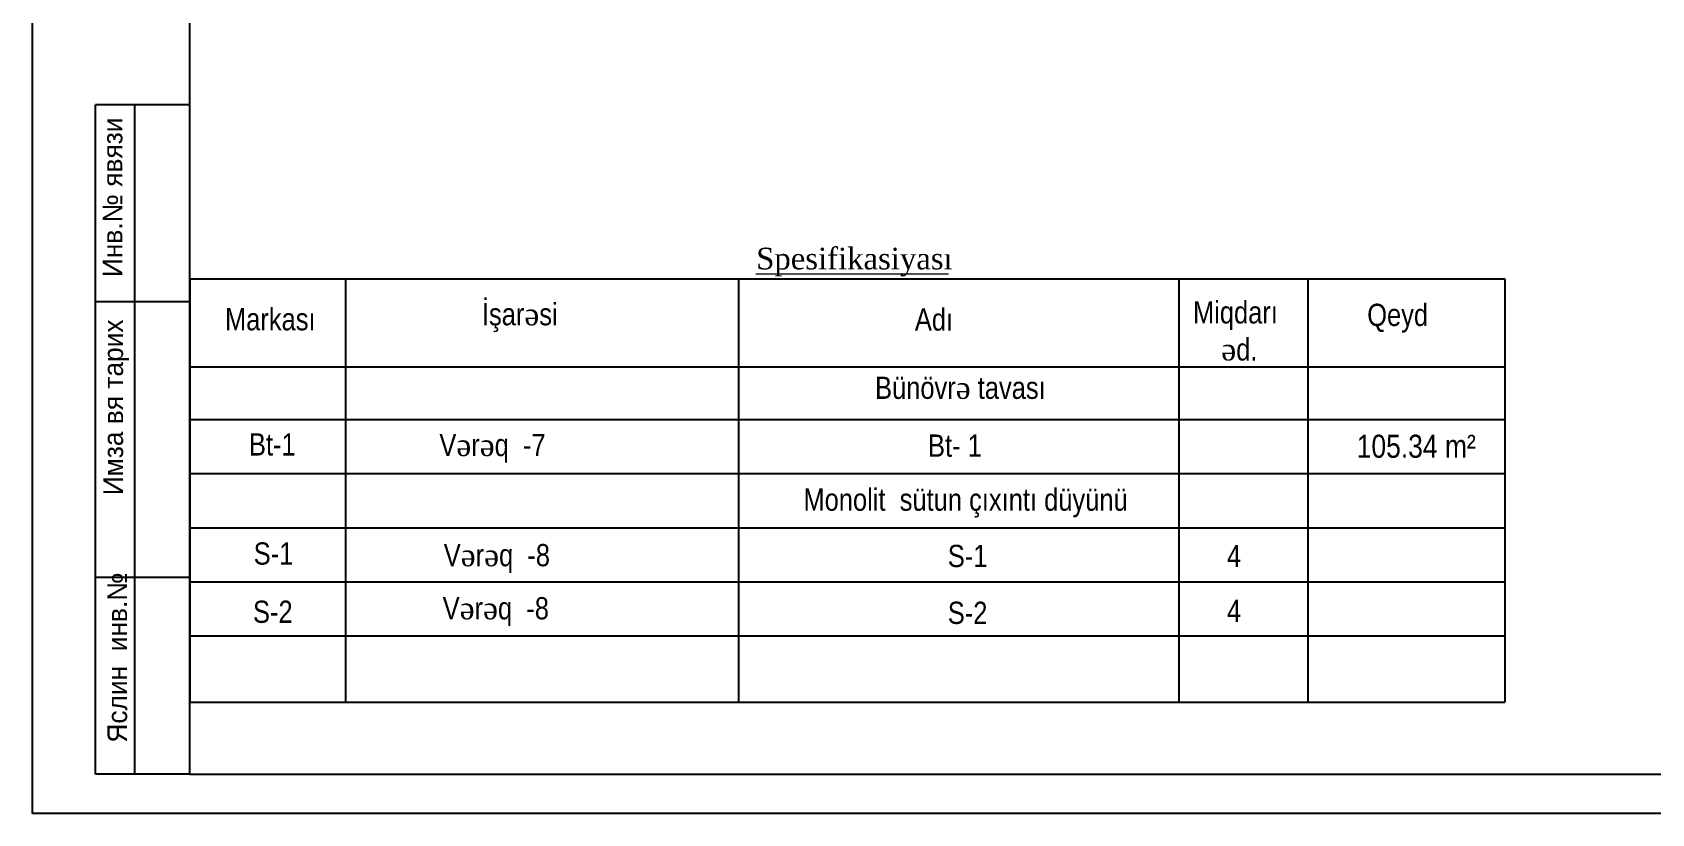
# Model space of a CAD drawing. Header units: millimetres. Extents: x -149347 to 251215, y -2929184 to -2541447.
# Drawn here: x -80363 to -61418, y -2579498 to -2570353 of the extents above; entities that cross this region are included whole.
import ezdxf

# ---------------------------------------------------------------- set-up
doc = ezdxf.new("R2010")
doc.units = ezdxf.units.MM
doc.layers.add('Yazı', color=7, linetype='Continuous', lineweight=15)
doc.styles.add('CP_ATTR', font='A3TI(LA).TTF')
doc.styles.get("Standard").update_dxf_attribs({"font": 'times.ttf'})
doc.styles.add('style6', font='ARIALN.TTF', dxfattribs={"height": 300})

# ---------------------------------------------------------------- blocks, each defined once
blk = doc.blocks.new('mekteb')
at = {"color": 0, "lineweight": 25}
for p, q in [((99643, -1849866), (99643, -1821466)), ((139843, -1849866), (99643, -1849866))]:
    blk.add_line(p, q, dxfattribs=at)
at = {"color": 0, "lineweight": 25, "ltscale": 15}
for q in [(101643, -1821966), (139343, -1849366)]:
    blk.add_line((101643, -1849366), q, dxfattribs=at)
at = {"lineweight": 25, "ltscale": 0.25}
for p, q in [((100443, -1849366), (100443, -1840866)), ((100943, -1849367), (100943, -1840866))]:
    blk.add_line(p, q, dxfattribs=at)
at = {"lineweight": 25}
for p, q in [((101643, -1840866), (100443, -1840866)), ((101645, -1843366), (100445, -1843366)), ((101645, -1846866), (100445, -1846866)), ((101643, -1849366), (100443, -1849366))]:
    blk.add_line(p, q, dxfattribs=at)
at = {"lineweight": 25, "char_height": 250.01, "width": 5960.07, "attachment_point": 1, "rotation": 90, "style": 'CP_ATTR'}
for s, insert in [('\\pt3143;Инв.№ явязи', (100535, -1843053)), ('\\pt3143;Имза вя тарих', (100544, -1845823)), ('\\pt3143;Яслин  инв.№', (100595, -1848965))]:
    blk.add_mtext(s, dxfattribs=dict(at, insert=insert))

msp = doc.modelspace()

# ---------------------------------------------------------------- linework, layer by layer
at = {"color": 1, "lineweight": 15, "ltscale": 15}
msp.add_line((-71897.41351, -2573179.5722), (-69644.14606, -2573179.5722), dxfattribs=at)
at = {"color": 0, "ltscale": 15}
msp.add_line((-63134.82856, -2573237.43083), (-63134.82856, -2578193.19195), dxfattribs=at)
at = {"color": 7, "ltscale": 15}
for points in [[(-78519.23746, -2573237.43083), (-63134.82856, -2573237.43083)], [(-78519.23746, -2573237.43083), (-78519.23746, -2578193.19195)], [(-76699.4942, -2573237.43083), (-76699.4942, -2578193.19195)], [(-72099.86972, -2573237.43083), (-72099.86972, -2578193.19195)], [(-66948.67819, -2573237.43083), (-66948.67819, -2578193.19195)], [(-65439.36237, -2573237.43083), (-65439.36237, -2578193.19195)], [(-78519.23746, -2574266.78355), (-63134.82856, -2574266.78355)], [(-78519.23746, -2574884.63142), (-63134.82856, -2574884.63142)], [(-78519.23746, -2575517.81792), (-63134.82856, -2575517.81792)], [(-78519.23746, -2576151.00442), (-63134.82856, -2576151.00442)], [(-78519.23746, -2576784.19093), (-63134.82856, -2576784.19093)], [(-78519.23746, -2577417.37743), (-63134.82856, -2577417.37743)], [(-78519.23746, -2578193.19195), (-63134.82856, -2578193.19195)]]:
    msp.add_lwpolyline(points, dxfattribs=at)

# ---------------------------------------------------------------- block references
at = {"lineweight": 15, "xscale": 0.921676330974804, "yscale": 0.921676330974804, "zscale": 0.921676330974804}
msp.add_blockref('mekteb', (-172201.35833, -874519.4486), dxfattribs=at)

# ---------------------------------------------------------------- texts
at = {"lineweight": 40, "char_height": 260.1538678, "width": 6415.582472, "attachment_point": 1, "style": 'style6'}
for s, insert in [('{\\fArial Narrow|b0|i0|c238|p34;Markası}', (-78109.09946, -2573580.2378)), ('{\\fArial Narrow|b0|i0|c238|p34;Adı}', (-70037.45582, -2573583.13053))]:
    msp.add_mtext(s, dxfattribs=dict(at, insert=insert))
at = {"color": 7, "ltscale": 15, "attachment_point": 1, "style": 'style6'}
for s, insert, char_height, width in [('{\\fArial Narrow|b0|i0|c238|p34;İşar\\fTimes New Roman|b0|i0|c238|p18;ə\\fArial Narrow|b0|i0|c238|p34;si}', (-75103.37722, -2573521.78597), 260.15386777, 3073.8541807), ('{\\fArial Narrow|b0|i0|c238|p34;Miqdarı\\P    \\fTimes New Roman|b0|i0|c238|p18;ə\\fArial Narrow|b0|i0|c238|p34;d.}', (-66783.81235, -2573499.82654), 260.1538678, 3073.8541807), ('{\\fArial Narrow|b0|i0|c238|p34;Qeyd}', (-64745.41431, -2573529.47869), 260.1538678, 3073.8541807), ('{\\fArial Narrow|b0|i0|c238|p34;Bünövr\\fTimes New Roman|b0|i0|c238|p18;ə\\fArial Narrow|b0|i0|c238|p34; tavası}', (-70503.62775, -2574382.71285), 260.15386777, 3073.8541807), ('{\\fArial Narrow|b0|i0|c238|p34;V\\fTimes New Roman|b0|i0|c238|p18;ə\\fArial Narrow|b0|i0|c238|p34;r\\fTimes New Roman|b0|i0|c238|p18;ə\\fArial Narrow|b0|i0|c238|p34;q  -7}', (-75600.93794, -2575052.49195), 260.15386777, 3073.8541807), ('{\\fArial Narrow|b0|i0|c238|p34;Bt- 1 }', (-69884.13535, -2575059.58826), 260.1538678, 3073.8541807), ('{\\fArial Narrow|b0|i0|c238|p34;105.34 m²}', (-64868.08256, -2575062.12624), 270, 3073.8541807), ('{\\fArial Narrow|b0|i0|c238|p34; Monolit  sütun çıxıntı düyünü}', (-71424.63162, -2575691.59781), 260.1538678, 8214.4937681), ('{\\fArial Narrow|b0|i0|c238|p34;S-1}', (-77773.07468, -2576322.63209), 260.1538678, 3073.8541807), ('{\\fArial Narrow|b0|i0|c238|p34;V\\fTimes New Roman|b0|i0|c238|p18;ə\\fArial Narrow|b0|i0|c238|p34;r\\fTimes New Roman|b0|i0|c238|p18;ə\\fArial Narrow|b0|i0|c238|p34;q  -8}', (-75549.66253, -2576341.7493), 260.15386777, 3073.8541807), ('{\\fArial Narrow|b0|i0|c238|p34;S-1}', (-69652.4737, -2576351.25285), 260.1538678, 3073.8541807), ('{\\fArial Narrow|b0|i0|c238|p34; \\H1.3333x;4}', (-66448.80628, -2576351.41939), 195.1154008, 3073.8541807), ('{\\fArial Narrow|b0|i0|c238|p34;S-2}', (-77781.12601, -2577004.40891), 260.1538678, 3073.8541807), ('{\\fArial Narrow|b0|i0|c238|p34;V\\fTimes New Roman|b0|i0|c238|p18;ə\\fArial Narrow|b0|i0|c238|p34;r\\fTimes New Roman|b0|i0|c238|p18;ə\\fArial Narrow|b0|i0|c238|p34;q  -8}', (-75562.12014, -2576963.29392), 260.15386777, 3073.8541807), ('{\\fArial Narrow|b0|i0|c238|p34;S-2}', (-69652.4737, -2577016.73932), 260.1538678, 3073.8541807), ('{\\fArial Narrow|b0|i0|c238|p34; \\H1.3333x;4}', (-66448.80628, -2576994.22365), 195.1154008, 3073.8541807)]:
    msp.add_mtext(s, dxfattribs=dict(at, insert=insert, char_height=char_height, width=width))
at = {"color": 7, "ltscale": 15, "insert": (-77953.09058, -2575045.57775), "char_height": 195.1154008, "attachment_point": 1, "style": 'style6'}
msp.add_mtext('{\\fArial Narrow|b0|i0|c238|p34;  \\H1.3333x;Bt-1}', dxfattribs=at)
at = {"layer": 'Yazı'}
msp.add_text('Spesifikasiyası  ', height=253.6451549, dxfattribs=at).set_placement((-71894.10996, -2573126.98703))

doc.saveas('drawing.dxf')
